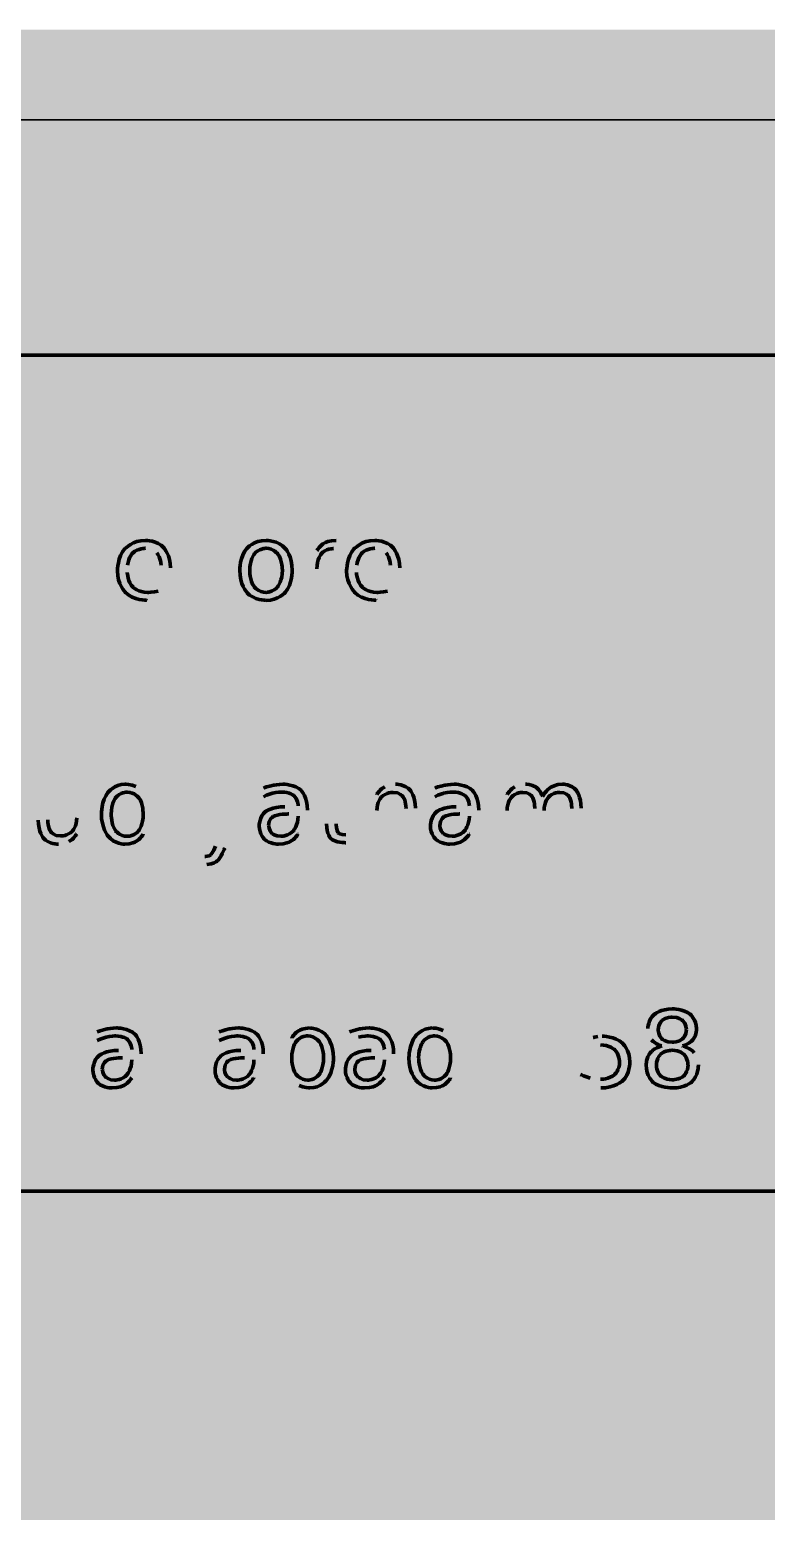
# Model space of a CAD drawing. Header units: inches. Extents: x 0 to 9.1, y 0 to 13.1.
# Drawn here: x 1.332 to 2.634, y 10.467 to 13.085 of the extents above; entities that cross this region are included whole.
import ezdxf

# ---------------------------------------------------------------- set-up
doc = ezdxf.new("R2010")
doc.units = ezdxf.units.IN
doc.header["$MEASUREMENT"] = 0
doc.layers.add('PDF_Geometry', color=7, linetype='Continuous')
doc.layers.add('PDF_Solid Fills', color=7, linetype='Continuous')

msp = doc.modelspace()

# ---------------------------------------------------------------- hatches: boundary and pattern name
at = {"layer": 'PDF_Solid Fills', "true_color": 0xffffff, "transparency": 33554559}
msp.add_hatch(color=7, dxfattribs=at).paths.add_polyline_path([(9.0917, 0.1596), (9.0917, 13.0851), (-0.0485, 13.0851), (-0.0485, 0.1596)])
at = {"layer": 'PDF_Solid Fills', "transparency": 33554559}
h = msp.add_hatch(color=256, dxfattribs=at)
h.paths.add_polyline_path([(0.5441, 12.1989), (0.5441, 12.0941), (0.5663, 12.0941)], flags=0)
h.paths.add_polyline_path([(0.5663, 12.1989), (0.5441, 12.1989)], flags=0)
h.paths.add_polyline_path([(0.5258, 12.2138), (0.5633, 12.2138)], flags=0)
h.paths.add_polyline_path([(0.5633, 12.0792), (0.5258, 12.0792), (0.5258, 12.2138)], flags=0)
h.paths.add_polyline_path([(0.6674, 12.1801), (0.6838, 12.1801), (0.6838, 12.0792), (0.6674, 12.0792)], flags=0)
h.paths.add_polyline_path([(0.6674, 12.2197), (0.6838, 12.2197), (0.6838, 12.1984), (0.6674, 12.1984)], flags=0)
h.paths.add_polyline_path([(0.7831, 12.1774), (0.7831, 12.1614)], flags=0)
h.paths.add_polyline_path([(0.7685, 12.1669, 0.04876), (0.7528, 12.1686)], flags=0)
h.paths.add_polyline_path([(0.7503, 12.1383), (0.7558, 12.1369)], flags=0)
h.paths.add_polyline_path([(0.7298, 12.0781, 0.038466), (0.7468, 12.0766)], flags=0)
h.paths.add_polyline_path([(0.7114, 12.0827, 0.029728), (0.7298, 12.0781)], flags=0)
h.paths.add_polyline_path([(0.7114, 12.0827), (0.7114, 12.1001)], flags=0)
h.paths.add_polyline_path([(0.7469, 12.1232), (0.7412, 12.1244)], flags=0)
h.paths.add_polyline_path([(0.8314, 12.2087), (0.8314, 12.1801), (0.8655, 12.1801), (0.8655, 12.1672), (0.8314, 12.1672), (0.8314, 12.1124)], flags=0)
h.paths.add_polyline_path([(0.8485, 12.0932), (0.8655, 12.0932), (0.8655, 12.0792), (0.8485, 12.0792)], flags=0)
h.paths.add_polyline_path([(0.8146, 12.1124), (0.8146, 12.1672), (0.8025, 12.1672), (0.8025, 12.1801), (0.8146, 12.1801), (0.8146, 12.2087), (0.8314, 12.2087)], flags=0)
h.paths.add_polyline_path([(0.9459, 12.1647, 0.054948), (0.9397, 12.1671)], flags=0)
h.paths.add_polyline_path([(0.9397, 12.1671, 0.062706), (0.9323, 12.168)], flags=0)
h.paths.add_polyline_path([(0.9032, 12.1323), (0.9032, 12.0792), (0.8868, 12.0792), (0.8868, 12.1801), (0.9032, 12.1801), (0.9032, 12.1646)], flags=0)
h.paths.add_polyline_path([(0.9411, 12.1823, 0.034074), (0.9374, 12.1826)], flags=0)
h.paths.add_polyline_path([(0.9456, 12.1817, 0.02792), (0.9411, 12.1823)], flags=0)
h.paths.add_polyline_path([(0.9456, 12.1817), (0.9459, 12.1647)], flags=0)
h.paths.add_polyline_path([(0.9631, 12.1801), (0.9797, 12.1801), (0.9797, 12.0792), (0.9631, 12.0792)], flags=0)
h.paths.add_polyline_path([(0.9631, 12.2197), (0.9797, 12.2197), (0.9797, 12.1984), (0.9631, 12.1984)], flags=0)
h.paths.add_polyline_path([(1.0873, 12.1763), (1.0873, 12.1607)], flags=0)
h.paths.add_polyline_path([(1.0588, 12.0907, 0.060614), (1.0731, 12.0927)], flags=0)
h.paths.add_polyline_path([(1.0731, 12.0927, 0.050939), (1.0873, 12.0984)], flags=0)
h.paths.add_polyline_path([(1.0873, 12.0984), (1.0873, 12.083)], flags=0)
h.paths.add_polyline_path([(1.0728, 12.0783, 0.043343), (1.0873, 12.083)], flags=0)
h.paths.add_polyline_path([(1.057, 12.0766, 0.050125), (1.0728, 12.0783)], flags=0)
h.paths.add_polyline_path([(1.073, 12.1811, 0.045102), (1.0582, 12.1826)], flags=0)
h.paths.add_polyline_path([(1.0873, 12.1763, 0.050782), (1.073, 12.1811)], flags=0)
h.paths.add_polyline_path([(1.1325, 12.2087), (1.1325, 12.1801), (1.1667, 12.1801), (1.1667, 12.1672), (1.1325, 12.1672), (1.1325, 12.1124)], flags=0)
h.paths.add_polyline_path([(1.1496, 12.0932), (1.1667, 12.0932), (1.1667, 12.0792), (1.1496, 12.0792)], flags=0)
h.paths.add_polyline_path([(1.1157, 12.1124), (1.1157, 12.1672), (1.1036, 12.1672), (1.1036, 12.1801), (1.1157, 12.1801), (1.1157, 12.2087), (1.1325, 12.2087)], flags=0)
h.paths.add_polyline_path([(1.2513, 12.102), (1.2704, 12.102), (1.2704, 12.0792), (1.2513, 12.0792)], flags=0)
h.paths.add_polyline_path([(1.2513, 12.1746), (1.2704, 12.1746), (1.2704, 12.1518), (1.2513, 12.1518)], flags=0)
h.paths.add_polyline_path([(1.4035, 12.0792), (1.3521, 12.2138), (1.371, 12.2138), (1.4138, 12.1006), (1.4564, 12.2138), (1.4754, 12.2138), (1.4241, 12.0792)], flags=0)
h.paths.add_polyline_path([(1.5808, 12.1338), (1.5808, 12.1258), (1.5043, 12.1258)], flags=0)
h.paths.add_polyline_path([(1.5591, 12.093, 0.052836), (1.5769, 12.1001)], flags=0)
h.paths.add_polyline_path([(1.5769, 12.1001), (1.5769, 12.0843)], flags=0)
h.paths.add_polyline_path([(1.5584, 12.0786, 0.038429), (1.5769, 12.0843)], flags=0)
h.paths.add_polyline_path([(1.5394, 12.0766, 0.046045), (1.5584, 12.0786)], flags=0)
h.paths.add_polyline_path([(1.5564, 12.1604, 0.196087), (1.5367, 12.1686)], flags=0)
h.paths.add_polyline_path([(1.5051, 12.1386), (1.5641, 12.1389)], flags=0)
h.paths.add_polyline_path([(1.6078, 12.2197), (1.6245, 12.2197), (1.6245, 12.0792), (1.6078, 12.0792)], flags=0)
h.paths.add_polyline_path([(1.6591, 12.2197), (1.6757, 12.2197), (1.6757, 12.0792), (1.6591, 12.0792)], flags=0)
h.paths.add_polyline_path([(1.882, 12.1647, 0.06304), (1.8759, 12.1671)], flags=0)
h.paths.add_polyline_path([(1.8759, 12.1671, 0.062494), (1.8687, 12.168)], flags=0)
h.paths.add_polyline_path([(1.8396, 12.1323), (1.8396, 12.0792), (1.823, 12.0792), (1.823, 12.1801), (1.8396, 12.1801), (1.8396, 12.1646)], flags=0)
h.paths.add_polyline_path([(1.8774, 12.1823, 0.034073), (1.8737, 12.1826)], flags=0)
h.paths.add_polyline_path([(1.8819, 12.1817, 0.024373), (1.8774, 12.1823)], flags=0)
h.paths.add_polyline_path([(1.8819, 12.1817), (1.882, 12.1647)], flags=0)
h.paths.add_polyline_path([(1.9859, 12.1338), (1.9859, 12.1258), (1.9094, 12.1258)], flags=0)
h.paths.add_polyline_path([(1.9641, 12.093, 0.053644), (1.9821, 12.1001)], flags=0)
h.paths.add_polyline_path([(1.9821, 12.1001), (1.9821, 12.0843)], flags=0)
h.paths.add_polyline_path([(1.9636, 12.0786, 0.036216), (1.9821, 12.0843)], flags=0)
h.paths.add_polyline_path([(1.9445, 12.0766, 0.046045), (1.9636, 12.0786)], flags=0)
h.paths.add_polyline_path([(1.9616, 12.1604, 0.196088), (1.9419, 12.1686)], flags=0)
h.paths.add_polyline_path([(1.9102, 12.1386), (1.9693, 12.1389)], flags=0)
h = msp.add_hatch(color=256, dxfattribs=at)
h.paths.add_polyline_path([(0.5073, 11.783), (0.621, 11.783), (0.621, 11.7676), (0.5735, 11.7676), (0.5735, 11.6483), (0.5552, 11.6483), (0.5552, 11.7676), (0.5073, 11.7676)], flags=0)
h.paths.add_polyline_path([(0.7004, 11.6954), (0.7004, 11.6991), (0.6838, 11.6991)], flags=0)
h.paths.add_polyline_path([(0.7171, 11.706), (0.7171, 11.6483), (0.7004, 11.6483), (0.7004, 11.6637)], flags=0)
h.paths.add_polyline_path([(0.6771, 11.712), (0.7004, 11.712), (0.7004, 11.7137)], flags=0)
h.paths.add_polyline_path([(0.639, 11.7294), (0.639, 11.7448)], flags=0)
h.paths.add_polyline_path([(0.7511, 11.7888), (0.7677, 11.7888), (0.7677, 11.6483), (0.7511, 11.6483)], flags=0)
h.paths.add_polyline_path([(0.8006, 11.6882), (0.8006, 11.7493), (0.8172, 11.7493), (0.8172, 11.6888)], flags=0)
h.paths.add_polyline_path([(0.8688, 11.692), (0.8688, 11.7493), (0.8852, 11.7493), (0.8852, 11.6483), (0.8688, 11.6483), (0.8688, 11.664)], flags=0)
h.paths.add_polyline_path([(0.8363, 11.6457, 0.115443), (0.8548, 11.6502)], flags=0)
h.paths.add_polyline_path([(0.9189, 11.7888), (0.9354, 11.7888), (0.9354, 11.7057), (0.985, 11.7493), (1.0062, 11.7493), (0.9525, 11.7022), (1.0085, 11.6483), (0.987, 11.6483), (0.9354, 11.6976), (0.9354, 11.6483), (0.9189, 11.6483)], flags=0)
h.paths.add_polyline_path([(1.0893, 11.6711), (1.1084, 11.6711), (1.1084, 11.6483), (1.0893, 11.6483)], flags=0)
h.paths.add_polyline_path([(1.0893, 11.7437), (1.1084, 11.7437), (1.1084, 11.721), (1.0893, 11.721)], flags=0)
h.paths.add_polyline_path([(1.2984, 11.6676), (1.2984, 11.7036), (1.2687, 11.7036), (1.2687, 11.7188), (1.3166, 11.7188), (1.3166, 11.6608)], flags=0)
h.paths.add_polyline_path([(1.2662, 11.6457, 0.065896), (1.2933, 11.6496)], flags=0)
h.paths.add_polyline_path([(1.3132, 11.7727), (1.3132, 11.7531)], flags=0)
h.paths.add_polyline_path([(1.3473, 11.6882), (1.3473, 11.7493), (1.3639, 11.7493), (1.3639, 11.6888)], flags=0)
h.paths.add_polyline_path([(1.4153, 11.692), (1.4153, 11.7493), (1.432, 11.7493), (1.432, 11.6483), (1.4153, 11.6483), (1.4153, 11.664)], flags=0)
h.paths.add_polyline_path([(1.3829, 11.6457, 0.117793), (1.4013, 11.6502)], flags=0)
h.paths.add_polyline_path([(1.5326, 11.7339), (1.5326, 11.7888), (1.5492, 11.7888), (1.5492, 11.6483), (1.5326, 11.6483), (1.5326, 11.6634)], flags=0)
h.paths.add_polyline_path([(1.5326, 11.7339, 0.128287), (1.5194, 11.7474)], flags=0)
h.paths.add_polyline_path([(1.5832, 11.7493), (1.5998, 11.7493), (1.5998, 11.6483), (1.5832, 11.6483)], flags=0)
h.paths.add_polyline_path([(1.5832, 11.7888), (1.5998, 11.7888), (1.5998, 11.7676), (1.5832, 11.7676)], flags=0)
h.paths.add_polyline_path([(1.6451, 11.6099), (1.6318, 11.6099), (1.6318, 11.6239), (1.6415, 11.6239)], flags=0)
h.paths.add_polyline_path([(1.6605, 11.6423), (1.6637, 11.65), (1.6228, 11.7493), (1.6403, 11.7493), (1.6719, 11.6705), (1.7036, 11.7493), (1.7211, 11.7493), (1.6766, 11.639)], flags=0)
h.paths.add_polyline_path([(1.8063, 11.6954), (1.8063, 11.6991), (1.7897, 11.6991)], flags=0)
h.paths.add_polyline_path([(1.823, 11.706), (1.823, 11.6483), (1.8063, 11.6483), (1.8063, 11.6637)], flags=0)
h.paths.add_polyline_path([(1.7829, 11.712), (1.8063, 11.712), (1.8063, 11.7137)], flags=0)
h.paths.add_polyline_path([(1.7449, 11.7294), (1.7449, 11.7448)], flags=0)
h.paths.add_polyline_path([(1.8736, 11.7779), (1.8736, 11.7493), (1.9077, 11.7493), (1.9077, 11.7364), (1.8736, 11.7364), (1.8736, 11.6816)], flags=0)
h.paths.add_polyline_path([(1.8907, 11.6623), (1.9077, 11.6623), (1.9077, 11.6483), (1.8907, 11.6483)], flags=0)
h.paths.add_polyline_path([(1.8567, 11.6816), (1.8567, 11.7364), (1.8447, 11.7364), (1.8447, 11.7493), (1.8567, 11.7493), (1.8567, 11.7779), (1.8736, 11.7779)], flags=0)
h.paths.add_polyline_path([(2.0135, 11.7094), (2.0135, 11.6483), (1.997, 11.6483), (1.997, 11.7087)], flags=0)
h.paths.add_polyline_path([(1.9454, 11.7053), (1.9454, 11.6483), (1.9288, 11.6483), (1.9288, 11.7888), (1.9454, 11.7888), (1.9454, 11.7337)], flags=0)
h.paths.add_polyline_path([(1.9782, 11.7517, 0.115634), (1.9596, 11.7473)], flags=0)
h.paths.add_polyline_path([(2.1089, 11.6954), (2.1089, 11.6991), (2.0922, 11.6991)], flags=0)
h.paths.add_polyline_path([(2.1255, 11.706), (2.1255, 11.6483), (2.1089, 11.6483), (2.1089, 11.6637)], flags=0)
h.paths.add_polyline_path([(2.0856, 11.712), (2.1089, 11.712), (2.1089, 11.7137)], flags=0)
h.paths.add_polyline_path([(2.0476, 11.7294), (2.0476, 11.7448)], flags=0)
h.paths.add_polyline_path([(2.3064, 11.7094), (2.3064, 11.6483), (2.2898, 11.6483), (2.2898, 11.7087)], flags=0)
h.paths.add_polyline_path([(2.241, 11.7053), (2.241, 11.6483), (2.2244, 11.6483), (2.2244, 11.7087)], flags=0)
h.paths.add_polyline_path([(2.1756, 11.7053), (2.1756, 11.6483), (2.159, 11.6483), (2.159, 11.7493), (2.1756, 11.7493), (2.1756, 11.7337)], flags=0)
h.paths.add_polyline_path([(2.2081, 11.7517, 0.115814), (2.1893, 11.7473)], flags=0)
h = msp.add_hatch(color=256, dxfattribs=at)
h.paths.add_polyline_path([(0.5607, 11.2175), (0.5092, 11.3521), (0.5283, 11.3521), (0.571, 11.2389), (0.6137, 11.3521), (0.6326, 11.3521), (0.5813, 11.2175)], flags=0)
h.paths.add_polyline_path([(0.6514, 11.3184), (0.668, 11.3184), (0.668, 11.2175), (0.6514, 11.2175)], flags=0)
h.paths.add_polyline_path([(0.6514, 11.358), (0.668, 11.358), (0.668, 11.3367), (0.6514, 11.3367)], flags=0)
h.paths.add_polyline_path([(0.7027, 11.358), (0.7194, 11.358), (0.7194, 11.2175), (0.7027, 11.2175)], flags=0)
h.paths.add_polyline_path([(0.754, 11.358), (0.7706, 11.358), (0.7706, 11.2175), (0.754, 11.2175)], flags=0)
h.paths.add_polyline_path([(0.8679, 11.2646), (0.8679, 11.2683), (0.8512, 11.2683)], flags=0)
h.paths.add_polyline_path([(0.8845, 11.2752), (0.8845, 11.2175), (0.8679, 11.2175), (0.8679, 11.2329)], flags=0)
h.paths.add_polyline_path([(0.8445, 11.2812), (0.8679, 11.2812), (0.8679, 11.2829)], flags=0)
h.paths.add_polyline_path([(0.8065, 11.2986), (0.8065, 11.314)], flags=0)
h.paths.add_polyline_path([(0.9236, 11.1843, 0.041166), (0.9385, 11.1804)], flags=0)
h.paths.add_polyline_path([(0.9236, 11.1843), (0.9236, 11.2004)], flags=0)
h.paths.add_polyline_path([(0.9851, 11.2272), (0.9851, 11.2353)], flags=0)
h.paths.add_polyline_path([(0.9851, 11.303, 0.1161), (0.9719, 11.3164)], flags=0)
h.paths.add_polyline_path([(0.9851, 11.303), (0.9851, 11.3184), (1.0017, 11.3184), (1.0017, 11.23)], flags=0)
h.paths.add_polyline_path([(1.1222, 11.2721), (1.1222, 11.2641), (1.0457, 11.2641)], flags=0)
h.paths.add_polyline_path([(1.1005, 11.2313, 0.052836), (1.1184, 11.2384)], flags=0)
h.paths.add_polyline_path([(1.1184, 11.2384), (1.1184, 11.2226)], flags=0)
h.paths.add_polyline_path([(1.0999, 11.2169, 0.038429), (1.1184, 11.2226)], flags=0)
h.paths.add_polyline_path([(1.0808, 11.2149, 0.046045), (1.0999, 11.2169)], flags=0)
h.paths.add_polyline_path([(1.0979, 11.2987, 0.19609), (1.0782, 11.3069)], flags=0)
h.paths.add_polyline_path([(1.0465, 11.2769), (1.1056, 11.2772)], flags=0)
h.paths.add_polyline_path([(1.2124, 11.2403), (1.2313, 11.2403), (1.2313, 11.2175), (1.2124, 11.2175)], flags=0)
h.paths.add_polyline_path([(1.2124, 11.3129), (1.2313, 11.3129), (1.2313, 11.2901), (1.2124, 11.2901)], flags=0)
h.paths.add_polyline_path([(1.3296, 11.3521), (1.3479, 11.3521), (1.3479, 11.2952), (1.4083, 11.3521), (1.4318, 11.3521), (1.365, 11.2893), (1.4366, 11.2175), (1.4126, 11.2175), (1.3479, 11.2824), (1.3479, 11.2175), (1.3296, 11.2175)], flags=0)
h.paths.add_polyline_path([(1.5124, 11.2646), (1.5124, 11.2683), (1.4958, 11.2683)], flags=0)
h.paths.add_polyline_path([(1.5291, 11.2752), (1.5291, 11.2175), (1.5124, 11.2175), (1.5124, 11.2329)], flags=0)
h.paths.add_polyline_path([(1.4892, 11.2812), (1.5124, 11.2812), (1.5124, 11.2829)], flags=0)
h.paths.add_polyline_path([(1.4512, 11.2986), (1.4512, 11.314)], flags=0)
h.paths.add_polyline_path([(1.5631, 11.358), (1.5797, 11.358), (1.5797, 11.2175), (1.5631, 11.2175)], flags=0)
h.paths.add_polyline_path([(1.6145, 11.358), (1.6311, 11.358), (1.6311, 11.2175), (1.6145, 11.2175)], flags=0)
h.paths.add_polyline_path([(1.7282, 11.2646), (1.7282, 11.2683), (1.7117, 11.2683)], flags=0)
h.paths.add_polyline_path([(1.7448, 11.2752), (1.7448, 11.2175), (1.7282, 11.2175), (1.7282, 11.2329)], flags=0)
h.paths.add_polyline_path([(1.7049, 11.2812), (1.7282, 11.2812), (1.7282, 11.2829)], flags=0)
h.paths.add_polyline_path([(1.6669, 11.2986), (1.6669, 11.314)], flags=0)
h.paths.add_polyline_path([(1.795, 11.2326), (1.795, 11.179), (1.7783, 11.179), (1.7783, 11.3184), (1.795, 11.3184), (1.795, 11.303)], flags=0)
h.paths.add_polyline_path([(1.795, 11.2326, 0.114103), (1.8082, 11.2193)], flags=0)
h.paths.add_polyline_path([(1.9587, 11.2646), (1.9587, 11.2683), (1.9421, 11.2683)], flags=0)
h.paths.add_polyline_path([(1.9751, 11.2752), (1.9751, 11.2175), (1.9587, 11.2175), (1.9587, 11.2329)], flags=0)
h.paths.add_polyline_path([(1.9353, 11.2812), (1.9587, 11.2812), (1.9587, 11.2829)], flags=0)
h.paths.add_polyline_path([(1.913, 11.3047, 0.050413), (1.8973, 11.2986)], flags=0)
h.paths.add_polyline_path([(1.8973, 11.2986), (1.8973, 11.314)], flags=0)
h.paths.add_polyline_path([(2.0758, 11.303), (2.0758, 11.358), (2.0924, 11.358), (2.0924, 11.2175), (2.0758, 11.2175), (2.0758, 11.2326)], flags=0)
h.paths.add_polyline_path([(2.0758, 11.303, 0.128287), (2.0625, 11.3166)], flags=0)
h.paths.add_polyline_path([(2.1264, 11.3184), (2.143, 11.3184), (2.143, 11.2175), (2.1264, 11.2175)], flags=0)
h.paths.add_polyline_path([(2.1264, 11.358), (2.143, 11.358), (2.143, 11.3367), (2.1264, 11.3367)], flags=0)
h.paths.add_polyline_path([(2.235, 11.358), (2.2732, 11.358), (2.2732, 11.3449), (2.2517, 11.3449), (2.2517, 11.2059), (2.2732, 11.2059), (2.2732, 11.1932), (2.235, 11.1932)], flags=0)
h.paths.add_polyline_path([(2.3112, 11.3521), (2.3826, 11.3521), (2.3826, 11.3367), (2.3277, 11.3367), (2.3277, 11.3038)], flags=0)
h.paths.add_polyline_path([(2.3435, 11.3064, 0.034643), (2.3358, 11.3058)], flags=0)
h.paths.add_polyline_path([(2.3235, 11.2163, 0.034382), (2.3409, 11.2149)], flags=0)
h.paths.add_polyline_path([(2.3054, 11.2206, 0.025064), (2.3235, 11.2163)], flags=0)
h.paths.add_polyline_path([(2.3054, 11.2206), (2.3054, 11.2389)], flags=0)
h.paths.add_polyline_path([(2.3221, 11.2324, 0.053216), (2.3404, 11.2303)], flags=0)
h.paths.add_polyline_path([(2.3404, 11.291, 0.046074), (2.326, 11.2895)], flags=0)
h.paths.add_polyline_path([(2.326, 11.2895, 0.049719), (2.3112, 11.2846)], flags=0)
h.paths.add_polyline_path([(2.3112, 11.2846), (2.3112, 11.3521)], flags=0)
h.paths.add_polyline_path([(2.4243, 11.3197, 0.159133), (2.4309, 11.3001)], flags=0)
h.paths.add_polyline_path([(2.5135, 11.2555, 0.15906), (2.5062, 11.2772)], flags=0)
h.paths.add_polyline_path([(2.5823, 11.358), (2.5823, 11.1932), (2.5442, 11.1932), (2.5442, 11.2059), (2.5656, 11.2059), (2.5656, 11.3449), (2.5442, 11.3449), (2.5442, 11.358)], flags=0)

# ---------------------------------------------------------------- linework, layer by layer
at = {"layer": 'PDF_Geometry', "color": 250, "lineweight": 35, "true_color": 0x404040}
msp.add_lwpolyline([(9.1402, 0), (9.1402, 12.9255), (0.0154, 12.9255), (0.0154, 0.0154), (9.1402, 0.0154)], dxfattribs=at)
at = {"layer": 'PDF_Geometry', "lineweight": 70}
msp.add_lwpolyline([(0.4309, 12.51), (0.4309, 0.4309), (8.7247, 0.4309), (8.7247, 12.51)], close=True, dxfattribs=at)
msp.add_lwpolyline([(8.7247, 11.0328), (0.4309, 11.0328)], dxfattribs=at)
for points in [[(1.5004, 12.168), (1.5004, 12.168), (1.514, 12.1826), (1.5366, 12.1826)], [(1.5366, 12.1826), (1.5366, 12.1826), (1.5571, 12.1826), (1.5689, 12.1695)], [(1.7156, 12.1684), (1.7156, 12.1684), (1.728, 12.1826), (1.7497, 12.1826)], [(1.7497, 12.1826), (1.7497, 12.1826), (1.7713, 12.1826), (1.7837, 12.1684)], [(1.8396, 12.1646), (1.8396, 12.1646), (1.8448, 12.1737), (1.8533, 12.1781)], [(1.8533, 12.1781), (1.8533, 12.1781), (1.8616, 12.1826), (1.8737, 12.1826)], [(1.9056, 12.168), (1.9056, 12.168), (1.919, 12.1826), (1.9416, 12.1826)], [(1.9416, 12.1826), (1.9416, 12.1826), (1.9621, 12.1826), (1.9741, 12.1695)], [(1.487, 12.1287), (1.487, 12.1287), (1.487, 12.1535), (1.5004, 12.168)], [(1.5146, 12.1607), (1.5146, 12.1607), (1.5063, 12.1527), (1.5051, 12.1386)], [(1.5367, 12.1686), (1.5367, 12.1686), (1.5229, 12.1686), (1.5146, 12.1607)], [(1.5641, 12.1389), (1.5641, 12.1389), (1.564, 12.1523), (1.5564, 12.1604)], [(1.5689, 12.1695), (1.5689, 12.1695), (1.5808, 12.1564), (1.5808, 12.1338)], [(1.7032, 12.1297), (1.7032, 12.1297), (1.7032, 12.1544), (1.7156, 12.1684)], [(1.7286, 12.1581), (1.7286, 12.1581), (1.7208, 12.1477), (1.7208, 12.1297)], [(1.7497, 12.1686), (1.7497, 12.1686), (1.7365, 12.1686), (1.7286, 12.1581)], [(1.7706, 12.1581), (1.7706, 12.1581), (1.7628, 12.1686), (1.7497, 12.1686)], [(1.7785, 12.1297), (1.7785, 12.1297), (1.7785, 12.1475), (1.7706, 12.1581)], [(1.7837, 12.1684), (1.7837, 12.1684), (1.796, 12.1544), (1.796, 12.1297)], [(1.8471, 12.1587), (1.8471, 12.1587), (1.8396, 12.1497), (1.8396, 12.1323)], [(1.8687, 12.168), (1.8687, 12.168), (1.8547, 12.168), (1.8471, 12.1587)], [(1.892, 12.1287), (1.892, 12.1287), (1.892, 12.1535), (1.9056, 12.168)], [(1.9196, 12.1607), (1.9196, 12.1607), (1.9113, 12.1527), (1.9102, 12.1386)], [(1.9419, 12.1686), (1.9419, 12.1686), (1.9279, 12.1686), (1.9196, 12.1607)], [(1.9693, 12.1389), (1.9693, 12.1389), (1.969, 12.1523), (1.9616, 12.1604)], [(1.9741, 12.1695), (1.9741, 12.1695), (1.9859, 12.1564), (1.9859, 12.1338)], [(1.5012, 12.0906), (1.5012, 12.0906), (1.487, 12.1047), (1.487, 12.1287)], [(1.5043, 12.1258), (1.5043, 12.1258), (1.5055, 12.1086), (1.5147, 12.0997)], [(1.7156, 12.0907), (1.7156, 12.0907), (1.7032, 12.1049), (1.7032, 12.1297)], [(1.7208, 12.1297), (1.7208, 12.1297), (1.7208, 12.1113), (1.7285, 12.101)], [(1.7706, 12.1012), (1.7706, 12.1012), (1.7785, 12.1117), (1.7785, 12.1297)], [(1.796, 12.1297), (1.796, 12.1297), (1.796, 12.1049), (1.7837, 12.0907)], [(1.9064, 12.0906), (1.9064, 12.0906), (1.892, 12.1047), (1.892, 12.1287)], [(1.9094, 12.1258), (1.9094, 12.1258), (1.9107, 12.1086), (1.9199, 12.0997)], [(1.5147, 12.0997), (1.5147, 12.0997), (1.524, 12.0907), (1.5404, 12.0907)], [(1.7285, 12.101), (1.7285, 12.101), (1.7362, 12.0907), (1.7497, 12.0907)], [(1.7497, 12.0907), (1.7497, 12.0907), (1.7628, 12.0907), (1.7706, 12.1012)], [(1.9199, 12.0997), (1.9199, 12.0997), (1.9291, 12.0907), (1.9454, 12.0907)], [(1.5394, 12.0766), (1.5394, 12.0766), (1.5154, 12.0766), (1.5012, 12.0906)], [(1.5404, 12.0907), (1.5404, 12.0907), (1.55, 12.0907), (1.5591, 12.093)], [(1.7497, 12.0766), (1.7497, 12.0766), (1.728, 12.0766), (1.7156, 12.0907)], [(1.7837, 12.0907), (1.7837, 12.0907), (1.7713, 12.0766), (1.7497, 12.0766)], [(1.9445, 12.0766), (1.9445, 12.0766), (1.9205, 12.0766), (1.9064, 12.0906)], [(1.9454, 12.0907), (1.9454, 12.0907), (1.9551, 12.0907), (1.9641, 12.093)], [(1.4587, 11.6988), (1.4587, 11.6988), (1.4587, 11.7227), (1.4703, 11.7371)], [(1.4703, 11.7371), (1.4703, 11.7371), (1.4818, 11.7517), (1.5001, 11.7517)], [(1.5043, 11.7377), (1.5043, 11.7377), (1.491, 11.7377), (1.4835, 11.7274)], [(1.5001, 11.7517), (1.5001, 11.7517), (1.5115, 11.7517), (1.5194, 11.7474)], [(1.5251, 11.7274), (1.5251, 11.7274), (1.5175, 11.7377), (1.5043, 11.7377)], [(1.7449, 11.7448), (1.7449, 11.7448), (1.7542, 11.7484), (1.7626, 11.75)], [(1.7608, 11.7356), (1.7608, 11.7356), (1.7525, 11.7334), (1.7449, 11.7294)], [(1.7777, 11.7377), (1.7777, 11.7377), (1.7691, 11.7377), (1.7608, 11.7356)], [(1.7626, 11.75), (1.7626, 11.75), (1.7713, 11.7517), (1.7794, 11.7517)], [(1.7988, 11.7316), (1.7988, 11.7316), (1.7911, 11.7377), (1.7777, 11.7377)], [(1.7794, 11.7517), (1.7794, 11.7517), (1.8013, 11.7517), (1.812, 11.7404)], [(1.8063, 11.7137), (1.8063, 11.7137), (1.8063, 11.7253), (1.7988, 11.7316)], [(1.812, 11.7404), (1.812, 11.7404), (1.823, 11.7291), (1.823, 11.706)], [(1.9454, 11.7337), (1.9454, 11.7337), (1.9514, 11.7428), (1.9596, 11.7473)], [(1.9745, 11.7373), (1.9745, 11.7373), (1.9611, 11.7373), (1.9533, 11.7288)], [(1.9913, 11.7302), (1.9913, 11.7302), (1.9856, 11.7373), (1.9745, 11.7373)], [(1.9782, 11.7517), (1.9782, 11.7517), (1.9955, 11.7517), (2.0045, 11.741)], [(2.0045, 11.741), (2.0045, 11.741), (2.0135, 11.7304), (2.0135, 11.7094)], [(2.0476, 11.7448), (2.0476, 11.7448), (2.0567, 11.7484), (2.0653, 11.75)], [(2.0633, 11.7356), (2.0633, 11.7356), (2.055, 11.7334), (2.0476, 11.7294)], [(2.0802, 11.7377), (2.0802, 11.7377), (2.0716, 11.7377), (2.0633, 11.7356)], [(2.0653, 11.75), (2.0653, 11.75), (2.0738, 11.7517), (2.0819, 11.7517)], [(2.1013, 11.7316), (2.1013, 11.7316), (2.0938, 11.7377), (2.0802, 11.7377)], [(2.0819, 11.7517), (2.0819, 11.7517), (2.1038, 11.7517), (2.1147, 11.7404)], [(2.1089, 11.7137), (2.1089, 11.7137), (2.1089, 11.7253), (2.1013, 11.7316)], [(2.1147, 11.7404), (2.1147, 11.7404), (2.1255, 11.7291), (2.1255, 11.706)], [(2.1756, 11.7337), (2.1756, 11.7337), (2.1815, 11.7428), (2.1893, 11.7473)], [(2.2033, 11.7373), (2.2033, 11.7373), (2.1906, 11.7373), (2.1832, 11.7288)], [(2.2193, 11.7304), (2.2193, 11.7304), (2.2141, 11.7373), (2.2033, 11.7373)], [(2.2081, 11.7517), (2.2081, 11.7517), (2.2192, 11.7517), (2.2269, 11.7462)], [(2.2269, 11.7462), (2.2269, 11.7462), (2.2346, 11.7407), (2.2381, 11.7299)], [(2.2381, 11.7299), (2.2381, 11.7299), (2.2444, 11.7411), (2.253, 11.7465)], [(2.2689, 11.7373), (2.2689, 11.7373), (2.256, 11.7373), (2.2486, 11.7288)], [(2.253, 11.7465), (2.253, 11.7465), (2.2617, 11.7517), (2.2735, 11.7517)], [(2.2847, 11.7304), (2.2847, 11.7304), (2.2795, 11.7373), (2.2689, 11.7373)], [(2.2735, 11.7517), (2.2735, 11.7517), (2.2894, 11.7517), (2.298, 11.7407)], [(2.298, 11.7407), (2.298, 11.7407), (2.3064, 11.7296), (2.3064, 11.7094)], [(1.4835, 11.7274), (1.4835, 11.7274), (1.4761, 11.7171), (1.4761, 11.6988)], [(1.5326, 11.6988), (1.5326, 11.6988), (1.5326, 11.7171), (1.5251, 11.7274)], [(1.7489, 11.7034), (1.7489, 11.7034), (1.7603, 11.712), (1.7829, 11.712)], [(1.9533, 11.7288), (1.9533, 11.7288), (1.9454, 11.7202), (1.9454, 11.7053)], [(1.997, 11.7087), (1.997, 11.7087), (1.997, 11.7231), (1.9913, 11.7302)], [(2.0516, 11.7034), (2.0516, 11.7034), (2.063, 11.712), (2.0856, 11.712)], [(2.1832, 11.7288), (2.1832, 11.7288), (2.1756, 11.7202), (2.1756, 11.7053)], [(2.2244, 11.7087), (2.2244, 11.7087), (2.2244, 11.7234), (2.2193, 11.7304)], [(2.2486, 11.7288), (2.2486, 11.7288), (2.241, 11.7202), (2.241, 11.7053)], [(2.2898, 11.7087), (2.2898, 11.7087), (2.2898, 11.7234), (2.2847, 11.7304)], [(1.3563, 11.6565), (1.3563, 11.6565), (1.3473, 11.6673), (1.3473, 11.6882)], [(1.3639, 11.6888), (1.3639, 11.6888), (1.3639, 11.6745), (1.3695, 11.6673)], [(1.4075, 11.6686), (1.4075, 11.6686), (1.4153, 11.6773), (1.4153, 11.692)], [(1.4703, 11.6603), (1.4703, 11.6603), (1.4587, 11.675), (1.4587, 11.6988)], [(1.4761, 11.6988), (1.4761, 11.6988), (1.4761, 11.6805), (1.4835, 11.67)], [(1.5251, 11.67), (1.5251, 11.67), (1.5326, 11.6805), (1.5326, 11.6988)], [(1.7376, 11.6777), (1.7376, 11.6777), (1.7376, 11.6948), (1.7489, 11.7034)], [(1.762, 11.6945), (1.762, 11.6945), (1.7542, 11.6899), (1.7542, 11.6788)], [(1.7542, 11.6788), (1.7542, 11.6788), (1.7542, 11.67), (1.76, 11.6648)], [(1.7897, 11.6991), (1.7897, 11.6991), (1.7697, 11.6991), (1.762, 11.6945)], [(1.798, 11.6694), (1.798, 11.6694), (1.8063, 11.6791), (1.8063, 11.6954)], [(1.864, 11.6556), (1.864, 11.6556), (1.8567, 11.6628), (1.8567, 11.6816)], [(1.8736, 11.6816), (1.8736, 11.6816), (1.8736, 11.6693), (1.877, 11.6657)], [(2.0401, 11.6777), (2.0401, 11.6777), (2.0401, 11.6948), (2.0516, 11.7034)], [(2.0645, 11.6945), (2.0645, 11.6945), (2.0567, 11.6899), (2.0567, 11.6788)], [(2.0567, 11.6788), (2.0567, 11.6788), (2.0567, 11.67), (2.0625, 11.6648)], [(2.0922, 11.6991), (2.0922, 11.6991), (2.0724, 11.6991), (2.0645, 11.6945)], [(2.1005, 11.6694), (2.1005, 11.6694), (2.1089, 11.6791), (2.1089, 11.6954)], [(1.3829, 11.6457), (1.3829, 11.6457), (1.3653, 11.6457), (1.3563, 11.6565)], [(1.3695, 11.6673), (1.3695, 11.6673), (1.3752, 11.6602), (1.3863, 11.6602)], [(1.3863, 11.6602), (1.3863, 11.6602), (1.3996, 11.6602), (1.4075, 11.6686)], [(1.4153, 11.664), (1.4153, 11.664), (1.4093, 11.6546), (1.4013, 11.6502)], [(1.5001, 11.6457), (1.5001, 11.6457), (1.4818, 11.6457), (1.4703, 11.6603)], [(1.4835, 11.67), (1.4835, 11.67), (1.491, 11.6596), (1.5043, 11.6596)], [(1.5043, 11.6596), (1.5043, 11.6596), (1.5175, 11.6596), (1.5251, 11.67)], [(1.5326, 11.6634), (1.5326, 11.6634), (1.5274, 11.6546), (1.5194, 11.6502)], [(1.7466, 11.6545), (1.7466, 11.6545), (1.7376, 11.6633), (1.7376, 11.6777)], [(1.7714, 11.6457), (1.7714, 11.6457), (1.7559, 11.6457), (1.7466, 11.6545)], [(1.76, 11.6648), (1.76, 11.6648), (1.7659, 11.6596), (1.7757, 11.6596)], [(1.7757, 11.6596), (1.7757, 11.6596), (1.7897, 11.6596), (1.798, 11.6694)], [(1.8063, 11.6637), (1.8063, 11.6637), (1.8005, 11.6546), (1.7922, 11.6502)], [(1.8907, 11.6483), (1.8907, 11.6483), (1.8714, 11.6483), (1.864, 11.6556)], [(1.877, 11.6657), (1.877, 11.6657), (1.8804, 11.6623), (1.8907, 11.6623)], [(2.0493, 11.6545), (2.0493, 11.6545), (2.0401, 11.6633), (2.0401, 11.6777)], [(2.0741, 11.6457), (2.0741, 11.6457), (2.0584, 11.6457), (2.0493, 11.6545)], [(2.0625, 11.6648), (2.0625, 11.6648), (2.0685, 11.6596), (2.0784, 11.6596)], [(2.0784, 11.6596), (2.0784, 11.6596), (2.0922, 11.6596), (2.1005, 11.6694)], [(2.1089, 11.6637), (2.1089, 11.6637), (2.1032, 11.6546), (2.0947, 11.6502)], [(1.5194, 11.6502), (1.5194, 11.6502), (1.5115, 11.6457), (1.5001, 11.6457)], [(1.6415, 11.6239), (1.6415, 11.6239), (1.6485, 11.6239), (1.6522, 11.6271)], [(1.6522, 11.6271), (1.6522, 11.6271), (1.656, 11.6303), (1.6605, 11.6423)], [(1.6766, 11.639), (1.6766, 11.639), (1.6697, 11.6209), (1.6629, 11.6154)], [(1.7922, 11.6502), (1.7922, 11.6502), (1.7837, 11.6457), (1.7714, 11.6457)], [(2.0947, 11.6502), (2.0947, 11.6502), (2.0862, 11.6457), (2.0741, 11.6457)], [(1.6629, 11.6154), (1.6629, 11.6154), (1.6562, 11.6099), (1.6451, 11.6099)], [(2.4243, 11.3197), (2.4243, 11.3197), (2.4243, 11.3358), (2.4358, 11.3452)], [(2.4358, 11.3452), (2.4358, 11.3452), (2.4474, 11.3546), (2.4674, 11.3546)], [(2.4674, 11.3401), (2.4674, 11.3401), (2.4555, 11.3401), (2.4491, 11.3343)], [(2.4674, 11.3546), (2.4674, 11.3546), (2.4875, 11.3546), (2.4989, 11.3452)], [(2.4857, 11.3343), (2.4857, 11.3343), (2.4791, 11.3401), (2.4674, 11.3401)], [(2.4989, 11.3452), (2.4989, 11.3452), (2.5103, 11.3358), (2.5103, 11.3197)], [(1.4512, 11.314), (1.4512, 11.314), (1.4603, 11.3175), (1.4689, 11.3192)], [(1.4689, 11.3192), (1.4689, 11.3192), (1.4774, 11.3209), (1.4855, 11.3209)], [(1.4855, 11.3209), (1.4855, 11.3209), (1.5074, 11.3209), (1.5183, 11.3095)], [(1.6669, 11.314), (1.6669, 11.314), (1.676, 11.3175), (1.6846, 11.3192)], [(1.6846, 11.3192), (1.6846, 11.3192), (1.6931, 11.3209), (1.7012, 11.3209)], [(1.7012, 11.3209), (1.7012, 11.3209), (1.7232, 11.3209), (1.734, 11.3095)], [(1.795, 11.303), (1.795, 11.303), (1.8003, 11.3123), (1.8082, 11.3166)], [(1.8082, 11.3166), (1.8082, 11.3166), (1.8162, 11.3209), (1.8273, 11.3209)], [(1.8273, 11.3209), (1.8273, 11.3209), (1.8457, 11.3209), (1.8573, 11.3063)], [(1.8973, 11.314), (1.8973, 11.314), (1.9064, 11.3175), (1.915, 11.3192)], [(1.915, 11.3192), (1.915, 11.3192), (1.9234, 11.3209), (1.9317, 11.3209)], [(1.9317, 11.3209), (1.9317, 11.3209), (1.9536, 11.3209), (1.9644, 11.3095)], [(2.0136, 11.3063), (2.0136, 11.3063), (2.0251, 11.3209), (2.0433, 11.3209)], [(2.0433, 11.3209), (2.0433, 11.3209), (2.0547, 11.3209), (2.0625, 11.3166)], [(2.4491, 11.3343), (2.4491, 11.3343), (2.4426, 11.3283), (2.4426, 11.318)], [(2.4426, 11.318), (2.4426, 11.318), (2.4426, 11.3074), (2.4491, 11.3017)], [(2.4923, 11.318), (2.4923, 11.318), (2.4923, 11.3283), (2.4857, 11.3343)], [(2.4857, 11.3017), (2.4857, 11.3017), (2.4923, 11.3074), (2.4923, 11.318)], [(2.5103, 11.3197), (2.5103, 11.3197), (2.5103, 11.3081), (2.5039, 11.3001)], [(1.4669, 11.3047), (1.4669, 11.3047), (1.4586, 11.3026), (1.4512, 11.2986)], [(1.4838, 11.3069), (1.4838, 11.3069), (1.4752, 11.3069), (1.4669, 11.3047)], [(1.5049, 11.3007), (1.5049, 11.3007), (1.4974, 11.3069), (1.4838, 11.3069)], [(1.5124, 11.2829), (1.5124, 11.2829), (1.5124, 11.2944), (1.5049, 11.3007)], [(1.5183, 11.3095), (1.5183, 11.3095), (1.5291, 11.2983), (1.5291, 11.2752)], [(1.6826, 11.3047), (1.6826, 11.3047), (1.6743, 11.3026), (1.6669, 11.2986)], [(1.6997, 11.3069), (1.6997, 11.3069), (1.6909, 11.3069), (1.6826, 11.3047)], [(1.7206, 11.3007), (1.7206, 11.3007), (1.7131, 11.3069), (1.6997, 11.3069)], [(1.7282, 11.2829), (1.7282, 11.2829), (1.7282, 11.2944), (1.7206, 11.3007)], [(1.734, 11.3095), (1.734, 11.3095), (1.7448, 11.2983), (1.7448, 11.2752)], [(1.8025, 11.2966), (1.8025, 11.2966), (1.795, 11.2863), (1.795, 11.268)], [(1.8234, 11.3069), (1.8234, 11.3069), (1.8102, 11.3069), (1.8025, 11.2966)], [(1.8439, 11.2966), (1.8439, 11.2966), (1.8363, 11.3069), (1.8234, 11.3069)], [(1.8514, 11.268), (1.8514, 11.268), (1.8514, 11.2863), (1.8439, 11.2966)], [(1.8573, 11.3063), (1.8573, 11.3063), (1.8688, 11.2918), (1.8688, 11.268)], [(1.9301, 11.3069), (1.9301, 11.3069), (1.9213, 11.3069), (1.913, 11.3047)], [(1.951, 11.3007), (1.951, 11.3007), (1.9434, 11.3069), (1.9301, 11.3069)], [(1.9587, 11.2829), (1.9587, 11.2829), (1.9587, 11.2944), (1.951, 11.3007)], [(1.9644, 11.3095), (1.9644, 11.3095), (1.9751, 11.2983), (1.9751, 11.2752)], [(2.0021, 11.268), (2.0021, 11.268), (2.0021, 11.2918), (2.0136, 11.3063)], [(2.0268, 11.2966), (2.0268, 11.2966), (2.0193, 11.2863), (2.0193, 11.268)], [(2.0475, 11.3069), (2.0475, 11.3069), (2.0342, 11.3069), (2.0268, 11.2966)], [(2.0682, 11.2966), (2.0682, 11.2966), (2.0607, 11.3069), (2.0475, 11.3069)], [(2.0758, 11.268), (2.0758, 11.268), (2.0758, 11.2863), (2.0682, 11.2966)], [(2.3277, 11.3038), (2.3277, 11.3038), (2.3318, 11.3052), (2.3358, 11.3058)], [(2.3652, 11.2829), (2.3652, 11.2829), (2.3561, 11.291), (2.3404, 11.291)], [(2.3435, 11.3064), (2.3435, 11.3064), (2.3661, 11.3064), (2.3794, 11.2941)], [(2.3794, 11.2941), (2.3794, 11.2941), (2.3926, 11.2817), (2.3926, 11.2607)], [(2.4286, 11.2772), (2.4286, 11.2772), (2.436, 11.286), (2.4491, 11.2892)], [(2.4491, 11.2892), (2.4491, 11.2892), (2.4375, 11.292), (2.4309, 11.3001)], [(2.4491, 11.3017), (2.4491, 11.3017), (2.4555, 11.2958), (2.4674, 11.2958)], [(2.4674, 11.2958), (2.4674, 11.2958), (2.4791, 11.2958), (2.4857, 11.3017)], [(2.5039, 11.3001), (2.5039, 11.3001), (2.4974, 11.292), (2.4855, 11.2892)], [(2.4855, 11.2892), (2.4855, 11.2892), (2.4988, 11.286), (2.5062, 11.2772)], [(1.4437, 11.2469), (1.4437, 11.2469), (1.4437, 11.264), (1.4552, 11.2726)], [(1.4552, 11.2726), (1.4552, 11.2726), (1.4666, 11.2812), (1.4892, 11.2812)], [(1.4681, 11.2637), (1.4681, 11.2637), (1.4603, 11.259), (1.4603, 11.248)], [(1.4958, 11.2683), (1.4958, 11.2683), (1.476, 11.2683), (1.4681, 11.2637)], [(1.5041, 11.2386), (1.5041, 11.2386), (1.5124, 11.2483), (1.5124, 11.2646)], [(1.6595, 11.2469), (1.6595, 11.2469), (1.6595, 11.264), (1.6709, 11.2726)], [(1.6709, 11.2726), (1.6709, 11.2726), (1.6823, 11.2812), (1.7049, 11.2812)], [(1.6839, 11.2637), (1.6839, 11.2637), (1.676, 11.259), (1.676, 11.248)], [(1.7117, 11.2683), (1.7117, 11.2683), (1.6917, 11.2683), (1.6839, 11.2637)], [(1.72, 11.2386), (1.72, 11.2386), (1.7282, 11.2483), (1.7282, 11.2646)], [(1.795, 11.268), (1.795, 11.268), (1.795, 11.2496), (1.8025, 11.2392)], [(1.8439, 11.2392), (1.8439, 11.2392), (1.8514, 11.2496), (1.8514, 11.268)], [(1.8688, 11.268), (1.8688, 11.268), (1.8688, 11.2441), (1.8573, 11.2295)], [(1.8899, 11.2469), (1.8899, 11.2469), (1.8899, 11.264), (1.9013, 11.2726)], [(1.9013, 11.2726), (1.9013, 11.2726), (1.9127, 11.2812), (1.9353, 11.2812)], [(1.9142, 11.2637), (1.9142, 11.2637), (1.9064, 11.259), (1.9064, 11.248)], [(1.9421, 11.2683), (1.9421, 11.2683), (1.9221, 11.2683), (1.9142, 11.2637)], [(1.9504, 11.2386), (1.9504, 11.2386), (1.9587, 11.2483), (1.9587, 11.2646)], [(2.0136, 11.2295), (2.0136, 11.2295), (2.0021, 11.2441), (2.0021, 11.268)], [(2.0193, 11.268), (2.0193, 11.268), (2.0193, 11.2496), (2.0268, 11.2392)], [(2.0682, 11.2392), (2.0682, 11.2392), (2.0758, 11.2496), (2.0758, 11.268)], [(2.3743, 11.2607), (2.3743, 11.2607), (2.3743, 11.2747), (2.3652, 11.2829)], [(2.3652, 11.2384), (2.3652, 11.2384), (2.3743, 11.2466), (2.3743, 11.2607)], [(2.3926, 11.2607), (2.3926, 11.2607), (2.3926, 11.2389), (2.3791, 11.2269)], [(2.4212, 11.2555), (2.4212, 11.2555), (2.4212, 11.2683), (2.4286, 11.2772)], [(2.4469, 11.2744), (2.4469, 11.2744), (2.4394, 11.2675), (2.4394, 11.2555)], [(2.4674, 11.2815), (2.4674, 11.2815), (2.4543, 11.2815), (2.4469, 11.2744)], [(2.4879, 11.2744), (2.4879, 11.2744), (2.4806, 11.2815), (2.4674, 11.2815)], [(2.4952, 11.2555), (2.4952, 11.2555), (2.4952, 11.2675), (2.4879, 11.2744)], [(1.4529, 11.2236), (1.4529, 11.2236), (1.4437, 11.2324), (1.4437, 11.2469)], [(1.4603, 11.248), (1.4603, 11.248), (1.4603, 11.2392), (1.4663, 11.234)], [(1.4663, 11.234), (1.4663, 11.234), (1.4721, 11.2287), (1.482, 11.2287)], [(1.482, 11.2287), (1.482, 11.2287), (1.4958, 11.2287), (1.5041, 11.2386)], [(1.6686, 11.2236), (1.6686, 11.2236), (1.6595, 11.2324), (1.6595, 11.2469)], [(1.676, 11.248), (1.676, 11.248), (1.676, 11.2392), (1.682, 11.234)], [(1.682, 11.234), (1.682, 11.234), (1.6879, 11.2287), (1.6977, 11.2287)], [(1.6977, 11.2287), (1.6977, 11.2287), (1.7117, 11.2287), (1.72, 11.2386)], [(1.8025, 11.2392), (1.8025, 11.2392), (1.8102, 11.2287), (1.8234, 11.2287)], [(1.8234, 11.2287), (1.8234, 11.2287), (1.8363, 11.2287), (1.8439, 11.2392)], [(1.899, 11.2236), (1.899, 11.2236), (1.8899, 11.2324), (1.8899, 11.2469)], [(1.9064, 11.248), (1.9064, 11.248), (1.9064, 11.2392), (1.9124, 11.234)], [(1.9124, 11.234), (1.9124, 11.234), (1.9182, 11.2287), (1.9281, 11.2287)], [(1.9281, 11.2287), (1.9281, 11.2287), (1.9421, 11.2287), (1.9504, 11.2386)], [(2.0268, 11.2392), (2.0268, 11.2392), (2.0342, 11.2287), (2.0475, 11.2287)], [(2.0475, 11.2287), (2.0475, 11.2287), (2.0607, 11.2287), (2.0682, 11.2392)], [(2.3054, 11.2389), (2.3054, 11.2389), (2.3135, 11.2346), (2.3221, 11.2324)], [(2.3404, 11.2303), (2.3404, 11.2303), (2.3561, 11.2303), (2.3652, 11.2384)], [(2.4332, 11.2253), (2.4332, 11.2253), (2.4212, 11.2358), (2.4212, 11.2555)], [(2.4394, 11.2555), (2.4394, 11.2555), (2.4394, 11.2432), (2.4469, 11.2363)], [(2.4469, 11.2363), (2.4469, 11.2363), (2.4543, 11.2293), (2.4674, 11.2293)], [(2.4674, 11.2293), (2.4674, 11.2293), (2.4803, 11.2293), (2.4877, 11.2363)], [(2.4877, 11.2363), (2.4877, 11.2363), (2.4952, 11.2432), (2.4952, 11.2555)], [(2.5135, 11.2555), (2.5135, 11.2555), (2.5135, 11.2358), (2.5015, 11.2253)], [(1.4777, 11.2149), (1.4777, 11.2149), (1.462, 11.2149), (1.4529, 11.2236)], [(1.4983, 11.2193), (1.4983, 11.2193), (1.4898, 11.2149), (1.4777, 11.2149)], [(1.5124, 11.2329), (1.5124, 11.2329), (1.5067, 11.2238), (1.4983, 11.2193)], [(1.6934, 11.2149), (1.6934, 11.2149), (1.6777, 11.2149), (1.6686, 11.2236)], [(1.714, 11.2193), (1.714, 11.2193), (1.7057, 11.2149), (1.6934, 11.2149)], [(1.7282, 11.2329), (1.7282, 11.2329), (1.7225, 11.2238), (1.714, 11.2193)], [(1.8273, 11.2149), (1.8273, 11.2149), (1.8162, 11.2149), (1.8082, 11.2193)], [(1.8573, 11.2295), (1.8573, 11.2295), (1.8457, 11.2149), (1.8273, 11.2149)], [(1.9237, 11.2149), (1.9237, 11.2149), (1.9081, 11.2149), (1.899, 11.2236)], [(1.9444, 11.2193), (1.9444, 11.2193), (1.9361, 11.2149), (1.9237, 11.2149)], [(1.9587, 11.2329), (1.9587, 11.2329), (1.9528, 11.2238), (1.9444, 11.2193)], [(2.0433, 11.2149), (2.0433, 11.2149), (2.0251, 11.2149), (2.0136, 11.2295)], [(2.0625, 11.2193), (2.0625, 11.2193), (2.0547, 11.2149), (2.0433, 11.2149)], [(2.0758, 11.2326), (2.0758, 11.2326), (2.0705, 11.2238), (2.0625, 11.2193)], [(2.3791, 11.2269), (2.3791, 11.2269), (2.3655, 11.2149), (2.3409, 11.2149)], [(2.4674, 11.2149), (2.4674, 11.2149), (2.4452, 11.2149), (2.4332, 11.2253)], [(2.5015, 11.2253), (2.5015, 11.2253), (2.4897, 11.2149), (2.4674, 11.2149)]]:
    msp.add_open_spline(points, degree=3, dxfattribs=at)

doc.saveas('drawing.dxf')
